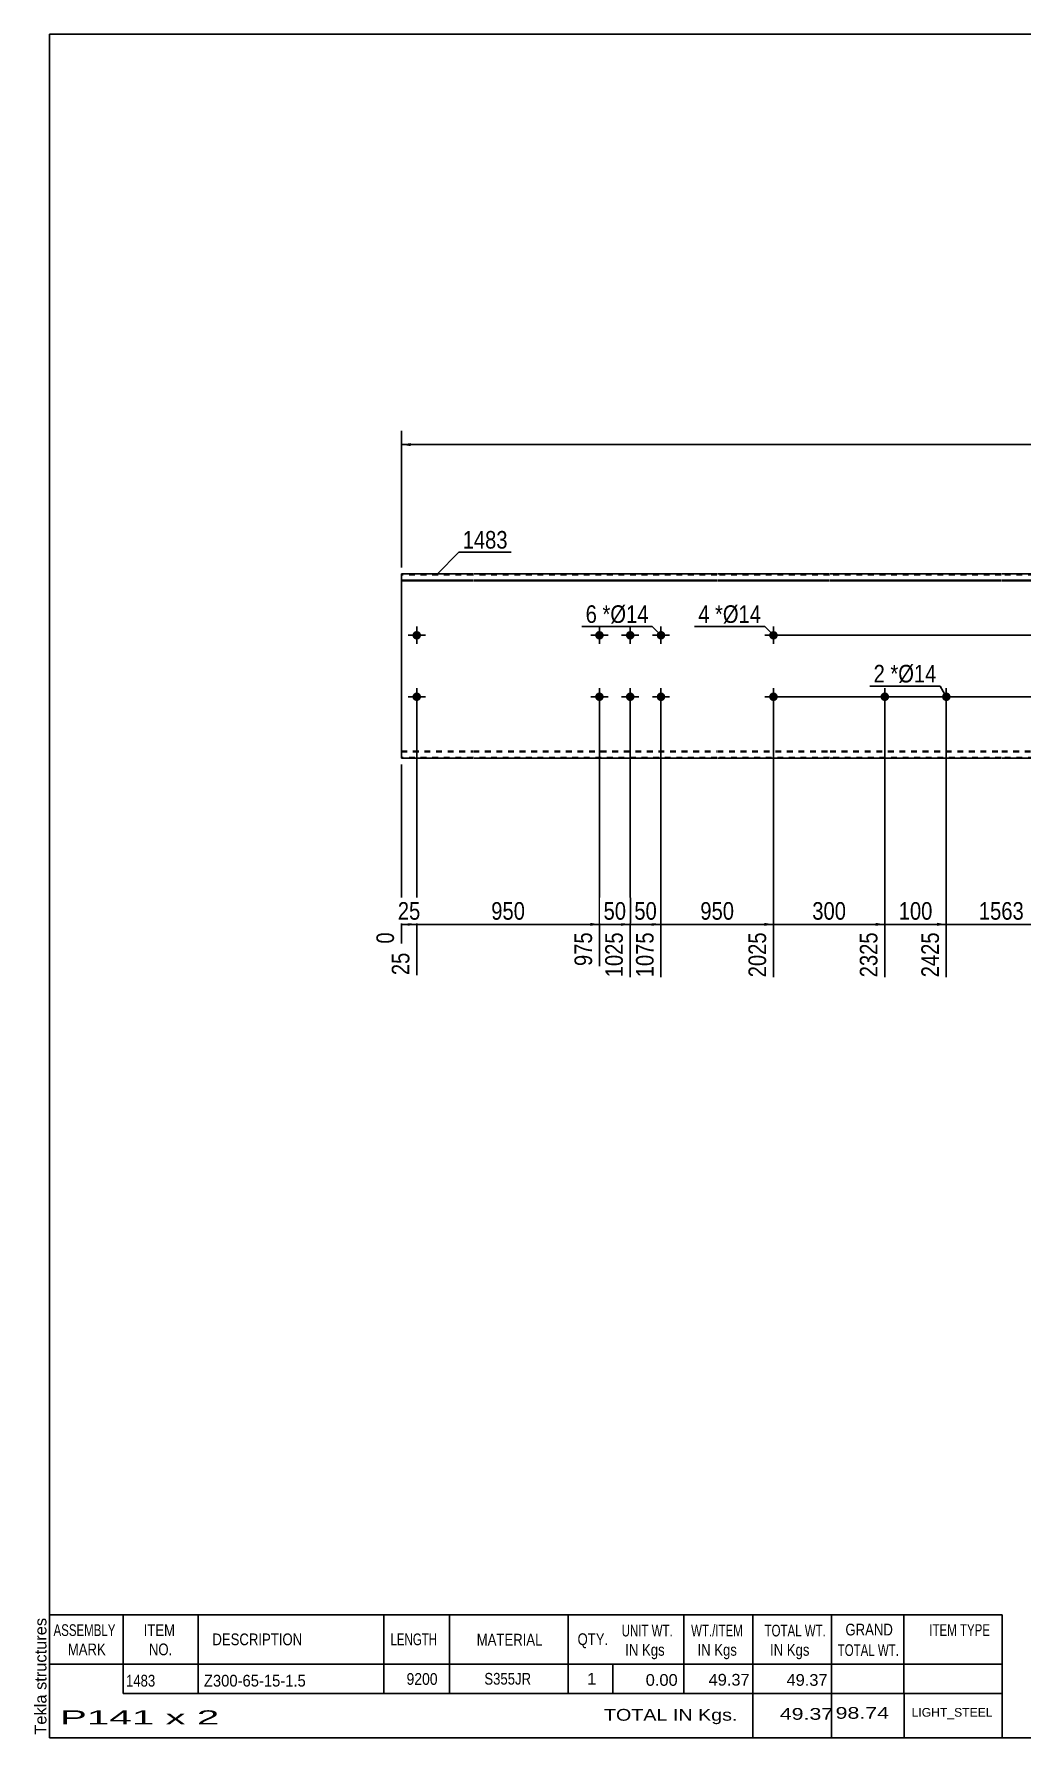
# Model space of a CAD drawing. Header units: millimetres. Extents: x -60 to 343, y -174 to 103.
# Drawn here: x -59.7 to 100.9, y -174.3 to 102.8 of the extents above; entities that cross this region are included whole.
import ezdxf

# ---------------------------------------------------------------- set-up
doc = ezdxf.new("R2010")
doc.units = ezdxf.units.MM
doc.linetypes.add('DXK_LINE_DOT1', pattern=[1.8814, 0.9407, -0.9407])
doc.styles.add('Arial', font='ARIAL.TTF', dxfattribs={"height": 0.2})
doc.styles.add('Arial Narrow', font='ARIALN.TTF', dxfattribs={"height": 0.2})

# ---------------------------------------------------------------- blocks, each defined once
blk = doc.blocks.new('Unknown-629091952-1741')
at = {"color": 5, "linetype": 'Continuous'}
for p, q in [((342.8, 102.75), (-57.2, 102.75)), ((-57.2, 102.75), (-57.2, -174.25)), ((342.8, -174.25), (342.8, 102.75)), ((-57.2, -174.25), (342.8, -174.25))]:
    blk.add_line(p, q, dxfattribs=at)
at = {"color": 174, "linetype": 'Continuous', "style": 'Arial'}
blk.add_text('Tekla structures', height=1.9102, rotation=90, dxfattribs=at).set_placement((-57.7, -173.75))
blk = doc.blocks.new('Part-629091952-1218 - 1203')
at = {"color": 2, "linetype": 'Continuous'}
for p, q in [((0, -15), (0, 15)), ((11.6, 15), (0, 15)), ((0, 13.94), (11.6, 13.94)), ((51.29, 15), (11.7, 15)), ((11.7, 13.94), (51.29, 13.94)), ((69.59, 15), (51.39, 15)), ((51.39, 13.94), (69.59, 13.94)), ((97.49, 15), (69.69, 15)), ((69.69, 13.94), (97.49, 13.94)), ((125.39, 15), (97.59, 15)), ((97.59, 13.94), (125.39, 13.94)), ((142.89, 15), (125.49, 15)), ((125.49, 13.94), (142.89, 13.94)), ((170.79, 15), (142.99, 15)), ((142.99, 13.94), (170.79, 13.94)), ((198.69, 15), (170.89, 15)), ((170.89, 13.94), (198.69, 13.94)), ((226.59, 15), (198.79, 15)), ((198.79, 13.94), (226.59, 13.94)), ((258.28, 15), (226.69, 15)), ((226.69, 13.94), (258.28, 13.94)), ((258.28, 15), (258.28, -15)), ((0, 13.83), (11.6, 13.83)), ((11.7, 13.83), (51.29, 13.83)), ((51.39, 13.83), (69.59, 13.83)), ((69.69, 13.83), (97.49, 13.83)), ((97.59, 13.83), (125.39, 13.83)), ((125.49, 13.83), (142.89, 13.83)), ((142.99, 13.83), (170.79, 13.83)), ((170.89, 13.83), (198.69, 13.83)), ((198.79, 13.83), (226.59, 13.83)), ((226.69, 13.83), (258.28, 13.83)), ((11.6, -15), (0, -15)), ((51.29, -15), (11.7, -15)), ((69.59, -15), (51.39, -15)), ((97.49, -15), (69.69, -15)), ((125.39, -15), (97.59, -15)), ((142.89, -15), (125.49, -15)), ((170.79, -15), (142.99, -15)), ((198.69, -15), (170.89, -15)), ((226.59, -15), (198.79, -15)), ((258.28, -15), (226.69, -15))]:
    blk.add_line(p, q, dxfattribs=at)
at = {"color": 7, "linetype": 'DXK_LINE_DOT1'}
for p, q in [((11.6, 14.85), (0, 14.85)), ((51.29, 14.85), (11.7, 14.85)), ((69.59, 14.85), (51.39, 14.85)), ((97.49, 14.85), (69.69, 14.85)), ((125.39, 14.85), (97.59, 14.85)), ((142.89, 14.85), (125.49, 14.85)), ((170.79, 14.85), (142.99, 14.85)), ((198.69, 14.85), (170.89, 14.85)), ((226.59, 14.85), (198.79, 14.85)), ((258.28, 14.85), (226.69, 14.85)), ((0, -13.83), (11.6, -13.83)), ((11.7, -13.83), (51.29, -13.83)), ((51.39, -13.83), (69.59, -13.83)), ((69.69, -13.83), (97.49, -13.83)), ((97.59, -13.83), (125.39, -13.83)), ((125.49, -13.83), (142.89, -13.83)), ((142.99, -13.83), (170.79, -13.83)), ((170.89, -13.83), (198.69, -13.83)), ((198.79, -13.83), (226.59, -13.83)), ((226.69, -13.83), (258.28, -13.83)), ((0, -13.94), (11.6, -13.94)), ((11.6, -14.85), (0, -14.85)), ((11.7, -13.94), (51.29, -13.94)), ((51.29, -14.85), (11.7, -14.85)), ((51.39, -13.94), (69.59, -13.94)), ((69.59, -14.85), (51.39, -14.85)), ((69.69, -13.94), (97.49, -13.94)), ((97.49, -14.85), (69.69, -14.85)), ((97.59, -13.94), (125.39, -13.94)), ((125.39, -14.85), (97.59, -14.85)), ((125.49, -13.94), (142.89, -13.94)), ((142.89, -14.85), (125.49, -14.85)), ((142.99, -13.94), (170.79, -13.94)), ((170.79, -14.85), (142.99, -14.85)), ((170.89, -13.94), (198.69, -13.94)), ((198.69, -14.85), (170.89, -14.85)), ((198.79, -13.94), (226.59, -13.94)), ((226.59, -14.85), (198.79, -14.85)), ((226.69, -13.94), (258.28, -13.94)), ((258.28, -14.85), (226.69, -14.85))]:
    blk.add_line(p, q, dxfattribs=at)
blk = doc.blocks.new('Bolt-629091952-1222 - 1203')
at = {"linetype": 'Continuous'}
for points in [[(78.59, -4.3, -1), (78.59, -5.7, -1)], [(88.59, -4.3, -1), (88.59, -5.7, -1)]]:
    blk.add_hatch(color=3, dxfattribs=at).paths.add_polyline_path(points)
at = {"color": 3, "linetype": 'Continuous'}
for p, q in [((77.19, -5), (79.99, -5)), ((78.59, -6.4), (78.59, -3.6)), ((87.19, -5), (89.99, -5)), ((88.59, -6.4), (88.59, -3.6))]:
    blk.add_line(p, q, dxfattribs=at)
blk = doc.blocks.new('Bolt-629091952-1224 - 1203')
at = {"linetype": 'Continuous'}
for points in [[(31.5, 5, -1), (32.9, 5, -1)], [(36.5, 5, -1), (37.9, 5, -1)], [(41.5, 5, -1), (42.9, 5, -1)], [(31.5, -5, -1), (32.9, -5, -1)], [(36.5, -5, -1), (37.9, -5, -1)], [(41.5, -5, -1), (42.9, -5, -1)]]:
    blk.add_hatch(color=3, dxfattribs=at).paths.add_polyline_path(points)
at = {"color": 3, "linetype": 'Continuous'}
for p, q in [((32.2, 3.6), (32.2, 6.4)), ((37.2, 3.6), (37.2, 6.4)), ((42.2, 3.6), (42.2, 6.4)), ((30.8, 5), (33.6, 5)), ((35.8, 5), (38.6, 5)), ((40.8, 5), (43.6, 5)), ((30.8, -5), (33.6, -5)), ((32.2, -6.4), (32.2, -3.6)), ((35.8, -5), (38.6, -5)), ((37.2, -6.4), (37.2, -3.6)), ((40.8, -5), (43.6, -5)), ((42.2, -6.4), (42.2, -3.6))]:
    blk.add_line(p, q, dxfattribs=at)
blk = doc.blocks.new('Bolt-629091952-1225 - 1203')
at = {"linetype": 'Continuous'}
for points in [[(1.8, -5, -1), (3.2, -5, -1)], [(59.79, -5, -1), (61.19, -5, -1)]]:
    blk.add_hatch(color=3, dxfattribs=at).paths.add_polyline_path(points)
at = {"color": 3, "linetype": 'Continuous'}
for p, q in [((3.9, -5), (1.1, -5)), ((2.5, -6.4), (2.5, -3.6)), ((61.89, -5), (59.09, -5)), ((60.49, -6.4), (60.49, -3.6))]:
    blk.add_line(p, q, dxfattribs=at)
blk = doc.blocks.new('Bolt-629091952-1226 - 1203')
at = {"linetype": 'Continuous'}
for points in [[(1.8, 5, -1), (3.2, 5, -1)], [(59.79, 5, -1), (61.19, 5, -1)]]:
    blk.add_hatch(color=3, dxfattribs=at).paths.add_polyline_path(points)
at = {"color": 3, "linetype": 'Continuous'}
for p, q in [((2.5, 3.6), (2.5, 6.4)), ((60.49, 3.6), (60.49, 6.4)), ((3.9, 5), (1.1, 5)), ((61.89, 5), (59.09, 5))]:
    blk.add_line(p, q, dxfattribs=at)
blk = doc.blocks.new('StraightDimension-629091952-1279 - 1203')
at = {"linetype": 'Continuous'}
blk.add_hatch(color=7, dxfattribs=at).paths.add_polyline_path([(30.7, -41.75), (32.2, -42), (30.7, -42.25)])
at = {"color": 7, "linetype": 'Continuous'}
for p, q in [((2.5, -6), (2.5, -50.26)), ((32.2, -6), (32.2, -48.78)), ((2.5, -42), (32.2, -42))]:
    blk.add_line(p, q, dxfattribs=at)
at = {"color": 0}
blk.add_wipeout([(20.69, -41.85), (20.69, -37.65), (14.01, -37.65), (14.01, -41.85)], dxfattribs=at)
at = {"color": 0, "linetype": 'Continuous'}
blk.add_wipeout([(31.6, -42.7), (27.4, -42.7), (27.4, -49.38), (31.6, -49.38)], dxfattribs=at)
at = {"color": 3, "style": 'Arial Narrow'}
blk.add_text('950', height=2.863, dxfattribs=at).set_placement((14.61, -41.25))
at = {"color": 3, "linetype": 'Continuous', "style": 'Arial Narrow'}
blk.add_text('975', height=2.863, rotation=90.0002, dxfattribs=at).set_placement((31, -48.78))
blk = doc.blocks.new('StraightDimension-629091952-1348 - 1203')
at = {"linetype": 'Continuous'}
for points in [[(269.75, -6.5), (270, -5), (270.25, -6.5)], [(270.25, -13.5), (270, -15), (269.75, -13.5)]]:
    blk.add_hatch(color=7, dxfattribs=at).paths.add_polyline_path(points)
at = {"color": 7, "linetype": 'Continuous'}
for p, q in [((61.49, -5), (272.4, -5)), ((270, -15), (270, -5)), ((246.78, -15), (272.4, -15))]:
    blk.add_line(p, q, dxfattribs=at)
at = {"color": 0}
blk.add_wipeout([(269.85, -6.66), (265.65, -6.66), (265.65, -13.34), (269.85, -13.34)], dxfattribs=at)
at = {"color": 3, "style": 'Arial Narrow'}
blk.add_text('100', height=2.863, rotation=90.0002, dxfattribs=at).set_placement((269.25, -12.74))
blk = doc.blocks.new('StraightDimension-629091952-1347 - 1203')
at = {"linetype": 'Continuous'}
for points in [[(269.75, 3.5), (270, 5), (270.25, 3.5)], [(270.25, -3.5), (270, -5), (269.75, -3.5)]]:
    blk.add_hatch(color=7, dxfattribs=at).paths.add_polyline_path(points)
at = {"color": 7, "linetype": 'Continuous'}
for p, q in [((61.49, 5), (272.4, 5)), ((270, -5), (270, 5)), ((61.49, -5), (272.4, -5))]:
    blk.add_line(p, q, dxfattribs=at)
at = {"color": 0}
blk.add_wipeout([(269.85, 3.34), (265.65, 3.34), (265.65, -3.34), (269.85, -3.34)], dxfattribs=at)
at = {"color": 3, "style": 'Arial Narrow'}
blk.add_text('100', height=2.863, rotation=90.0002, dxfattribs=at).set_placement((269.25, -2.74))
blk = doc.blocks.new('StraightDimension-629091952-1346 - 1203')
at = {"linetype": 'Continuous'}
for points in [[(269.75, 13.5), (270, 15), (270.25, 13.5)], [(270.25, 6.5), (270, 5), (269.75, 6.5)]]:
    blk.add_hatch(color=7, dxfattribs=at).paths.add_polyline_path(points)
at = {"color": 7, "linetype": 'Continuous'}
for p, q in [((246.78, 15), (272.4, 15)), ((270, 5), (270, 15)), ((61.49, 5), (272.4, 5))]:
    blk.add_line(p, q, dxfattribs=at)
at = {"color": 0}
blk.add_wipeout([(269.85, 13.34), (265.65, 13.34), (265.65, 6.66), (269.85, 6.66)], dxfattribs=at)
at = {"color": 3, "style": 'Arial Narrow'}
blk.add_text('100', height=2.863, rotation=90.0002, dxfattribs=at).set_placement((269.25, 7.26))
blk = doc.blocks.new('StraightDimension-629091952-1277 - 1203')
at = {"linetype": 'Continuous'}
blk.add_hatch(color=7, dxfattribs=at).paths.add_polyline_path([(40.7, -41.75), (42.2, -42), (40.7, -42.25)])
at = {"color": 7, "linetype": 'Continuous'}
for p, q in [((37.2, -6), (37.2, -50.61)), ((42.2, -6), (42.2, -50.61)), ((37.2, -42), (42.2, -42))]:
    blk.add_line(p, q, dxfattribs=at)
at = {"color": 0}
blk.add_wipeout([(42.13, -41.85), (42.13, -37.65), (37.27, -37.65), (37.27, -41.85)], dxfattribs=at)
at = {"color": 3, "style": 'Arial Narrow'}
blk.add_text('50', height=2.863, dxfattribs=at).set_placement((37.87, -41.25))
at = {"color": 0, "linetype": 'Continuous'}
blk.add_wipeout([(41.6, -42.7), (37.4, -42.7), (37.4, -51.21), (41.6, -51.21)], dxfattribs=at)
at = {"color": 3, "linetype": 'Continuous', "style": 'Arial Narrow'}
blk.add_text('1075', height=2.863, rotation=90.0002, dxfattribs=at).set_placement((41, -50.61))
blk = doc.blocks.new('StraightDimension-629091952-1273 - 1203')
at = {"linetype": 'Continuous'}
blk.add_hatch(color=7, dxfattribs=at).paths.add_polyline_path([(104.99, -41.75), (106.49, -42), (104.99, -42.25)])
at = {"color": 7, "linetype": 'Continuous'}
for p, q in [((88.59, -6), (88.59, -50.61)), ((106.49, -6), (106.49, -50.61)), ((88.59, -42), (106.49, -42))]:
    blk.add_line(p, q, dxfattribs=at)
at = {"color": 0}
blk.add_wipeout([(101.79, -41.85), (101.79, -37.65), (93.28, -37.65), (93.28, -41.85)], dxfattribs=at)
at = {"color": 3, "style": 'Arial Narrow'}
blk.add_text('1563', height=2.863, dxfattribs=at).set_placement((93.88, -41.25))
at = {"color": 0, "linetype": 'Continuous'}
blk.add_wipeout([(105.89, -42.7), (101.69, -42.7), (101.69, -51.21), (105.89, -51.21)], dxfattribs=at)
at = {"color": 3, "linetype": 'Continuous', "style": 'Arial Narrow'}
blk.add_text('3988', height=2.863, rotation=90.0002, dxfattribs=at).set_placement((105.29, -50.61))
blk = doc.blocks.new('StraightDimension-629091952-1274 - 1203')
at = {"linetype": 'Continuous'}
blk.add_hatch(color=7, dxfattribs=at).paths.add_polyline_path([(87.09, -41.75), (88.59, -42), (87.09, -42.25)])
at = {"color": 7, "linetype": 'Continuous'}
for p, q in [((78.59, -6), (78.59, -50.61)), ((88.59, -6), (88.59, -50.61)), ((78.59, -42), (88.59, -42))]:
    blk.add_line(p, q, dxfattribs=at)
at = {"color": 0}
blk.add_wipeout([(86.93, -41.85), (86.93, -37.65), (80.25, -37.65), (80.25, -41.85)], dxfattribs=at)
at = {"color": 3, "style": 'Arial Narrow'}
blk.add_text('100', height=2.863, dxfattribs=at).set_placement((80.85, -41.25))
at = {"color": 0, "linetype": 'Continuous'}
blk.add_wipeout([(87.99, -42.7), (83.79, -42.7), (83.79, -51.21), (87.99, -51.21)], dxfattribs=at)
at = {"color": 3, "linetype": 'Continuous', "style": 'Arial Narrow'}
blk.add_text('2425', height=2.863, rotation=90.0002, dxfattribs=at).set_placement((87.39, -50.61))
blk = doc.blocks.new('StraightDimension-629091952-1275 - 1203')
at = {"linetype": 'Continuous'}
blk.add_hatch(color=7, dxfattribs=at).paths.add_polyline_path([(77.09, -41.75), (78.59, -42), (77.09, -42.25)])
at = {"color": 7, "linetype": 'Continuous'}
for p, q in [((60.49, -6), (60.49, -50.61)), ((78.59, -6), (78.59, -50.61)), ((60.49, -42), (78.59, -42))]:
    blk.add_line(p, q, dxfattribs=at)
at = {"color": 0}
blk.add_wipeout([(72.88, -41.85), (72.88, -37.65), (66.2, -37.65), (66.2, -41.85)], dxfattribs=at)
at = {"color": 3, "style": 'Arial Narrow'}
blk.add_text('300', height=2.863, dxfattribs=at).set_placement((66.8, -41.25))
at = {"color": 0, "linetype": 'Continuous'}
blk.add_wipeout([(77.99, -42.7), (73.79, -42.7), (73.79, -51.21), (77.99, -51.21)], dxfattribs=at)
at = {"color": 3, "linetype": 'Continuous', "style": 'Arial Narrow'}
blk.add_text('2325', height=2.863, rotation=90.0002, dxfattribs=at).set_placement((77.39, -50.61))
blk = doc.blocks.new('StraightDimension-629091952-1276 - 1203')
at = {"linetype": 'Continuous'}
blk.add_hatch(color=7, dxfattribs=at).paths.add_polyline_path([(58.99, -41.75), (60.49, -42), (58.99, -42.25)])
at = {"color": 7, "linetype": 'Continuous'}
for p, q in [((42.2, -6), (42.2, -50.61)), ((60.49, -6), (60.49, -50.61)), ((42.2, -42), (60.49, -42))]:
    blk.add_line(p, q, dxfattribs=at)
at = {"color": 0}
blk.add_wipeout([(54.69, -41.85), (54.69, -37.65), (48, -37.65), (48, -41.85)], dxfattribs=at)
at = {"color": 3, "style": 'Arial Narrow'}
blk.add_text('950', height=2.863, dxfattribs=at).set_placement((48.6, -41.25))
at = {"color": 0, "linetype": 'Continuous'}
blk.add_wipeout([(59.89, -42.7), (55.69, -42.7), (55.69, -51.21), (59.89, -51.21)], dxfattribs=at)
at = {"color": 3, "linetype": 'Continuous', "style": 'Arial Narrow'}
blk.add_text('2025', height=2.863, rotation=90.0002, dxfattribs=at).set_placement((59.29, -50.61))
blk = doc.blocks.new('StraightDimension-629091952-1278 - 1203')
at = {"linetype": 'Continuous'}
blk.add_hatch(color=7, dxfattribs=at).paths.add_polyline_path([(35.7, -41.75), (37.2, -42), (35.7, -42.25)])
at = {"color": 7, "linetype": 'Continuous'}
for p, q in [((32.2, -6), (32.2, -48.78)), ((37.2, -6), (37.2, -50.61)), ((32.2, -42), (37.2, -42))]:
    blk.add_line(p, q, dxfattribs=at)
at = {"color": 0}
blk.add_wipeout([(37.13, -41.85), (37.13, -37.65), (32.27, -37.65), (32.27, -41.85)], dxfattribs=at)
at = {"color": 3, "style": 'Arial Narrow'}
blk.add_text('50', height=2.863, dxfattribs=at).set_placement((32.87, -41.25))
at = {"color": 0, "linetype": 'Continuous'}
blk.add_wipeout([(36.6, -42.7), (32.4, -42.7), (32.4, -51.21), (36.6, -51.21)], dxfattribs=at)
at = {"color": 3, "linetype": 'Continuous', "style": 'Arial Narrow'}
blk.add_text('1025', height=2.863, rotation=90.0002, dxfattribs=at).set_placement((36, -50.61))
blk = doc.blocks.new('StraightDimension-629091952-1280 - 1203')
at = {"linetype": 'Continuous'}
blk.add_hatch(color=7, dxfattribs=at).paths.add_polyline_path([(1, -41.75), (2.5, -42), (1, -42.25)])
at = {"color": 7, "linetype": 'Continuous'}
for p, q in [((2.5, -6), (2.5, -50.26)), ((0, -16), (0, -45.13)), ((0, -42), (2.5, -42))]:
    blk.add_line(p, q, dxfattribs=at)
at = {"color": 0}
blk.add_wipeout([(3.68, -41.85), (3.68, -37.65), (-1.18, -37.65), (-1.18, -41.85)], dxfattribs=at)
at = {"color": 0, "linetype": 'Continuous'}
blk.add_wipeout([(1.9, -46), (-2.3, -46), (-2.3, -50.86), (1.9, -50.86)], dxfattribs=at)
at = {"color": 3, "style": 'Arial Narrow'}
blk.add_text('25', height=2.863, dxfattribs=at).set_placement((-0.58, -41.25))
at = {"color": 0, "linetype": 'Continuous'}
blk.add_wipeout([(-0.6, -42.7), (-4.8, -42.7), (-4.8, -45.73), (-0.6, -45.73)], dxfattribs=at)
at = {"color": 3, "linetype": 'Continuous', "style": 'Arial Narrow'}
for s, height, p in [('0', 2.86, (-1.2, -45.13)), ('25', 2.863, (1.3, -50.26))]:
    blk.add_text(s, height=height, rotation=90.0002, dxfattribs=at).set_placement(p)
blk = doc.blocks.new('StraightDimension-629091952-1378 - 1203')
at = {"linetype": 'Continuous'}
for points in [[(1.5, 35.75), (0, 36), (1.5, 36.25)], [(256.78, 36.25), (258.28, 36), (256.78, 35.75)]]:
    blk.add_hatch(color=7, dxfattribs=at).paths.add_polyline_path(points)
at = {"color": 7, "linetype": 'Continuous'}
for p, q in [((0, 16), (0, 38.25)), ((258.28, 16), (258.28, 38.25)), ((0, 36), (258.28, 36))]:
    blk.add_line(p, q, dxfattribs=at)
at = {"color": 0}
blk.add_wipeout([(133.4, 36.15), (133.4, 40.35), (124.89, 40.35), (124.89, 36.15)], dxfattribs=at)
at = {"color": 3, "style": 'Arial Narrow'}
blk.add_text('9200', height=2.863, dxfattribs=at).set_placement((125.49, 36.75))
blk = doc.blocks.new('CBS_BOM-629091952-1795')
at = {"color": 7, "linetype": 'Continuous'}
for p, q in [((-57.23, -162.28), (-57.23, -154.28)), ((-57.23, -154.28), (97.69, -154.28)), ((-45.23, -162.28), (-45.23, -154.28)), ((-33.04, -162.28), (-33.04, -154.28)), ((-2.88, -162.28), (-2.88, -154.28)), ((7.8, -162.28), (7.8, -154.28)), ((27.12, -162.28), (27.12, -154.28)), ((45.92, -162.28), (45.92, -154.28)), ((57.13, -162.28), (57.13, -154.28)), ((69.92, -162.28), (69.92, -154.28)), ((81.67, -162.28), (81.67, -154.28)), ((97.69, -154.29), (97.69, -162.27)), ((-57.23, -162.28), (97.69, -162.28)), ((-57.23, -167.08), (-57.23, -162.28)), ((-45.23, -167.08), (-45.23, -162.28)), ((-33.04, -167.08), (-33.04, -162.28)), ((-2.88, -167.08), (-2.88, -162.28)), ((7.8, -167.08), (7.8, -162.28)), ((27.12, -167.08), (27.12, -162.28)), ((34.38, -167.08), (34.38, -162.28)), ((45.92, -167.08), (45.92, -162.28)), ((57.13, -167.08), (57.13, -162.28)), ((69.92, -167.08), (69.92, -162.28)), ((81.69, -167.08), (81.69, -162.28)), ((97.69, -162.28), (97.69, -167.08)), ((-57.23, -174.28), (-57.23, -167.1)), ((-45.23, -167.08), (97.69, -167.08)), ((57.13, -174.28), (57.13, -167.1)), ((69.92, -174.28), (69.92, -167.1)), ((81.73, -174.28), (81.73, -167.1)), ((97.69, -167.08), (97.69, -174.28)), ((-57.23, -174.28), (97.69, -174.28))]:
    blk.add_line(p, q, dxfattribs=at)
at = {"color": 3, "linetype": 'Continuous', "style": 'Arial'}
for s, height, width, p in [('ASSEMBLY', 1.91, 0.7, (-56.55, -157.71)), ('ITEM', 1.91, 0.8, (-41.9, -157.71)), ('DESCRIPTION', 1.9102, 0.8, (-30.72, -159.21)), ('LENGTH', 1.91, 0.7, (-1.77, -159.21)), ('MATERIAL', 1.91, 0.8, (12.25, -159.26)), ('QTY.', 1.91, 0.8, (28.64, -159.18)), ('UNIT WT.', 1.91, 0.7, (35.81, -157.78)), ('WT./ITEM', 1.91, 0.7, (47.1, -157.78)), ('TOTAL WT.', 1.91, 0.7, (59.04, -157.78)), ('GRAND', 1.91, 0.8, (72.19, -157.62)), ('ITEM TYPE', 1.91, 0.7, (85.83, -157.7)), ('MARK', 1.91, 0.8, (-54.23, -160.84)), ('NO.', 1.91, 0.8, (-41.05, -160.84)), ('IN Kgs', 1.91, 0.8, (36.39, -160.92)), ('IN Kgs', 1.91, 0.8, (48.14, -160.92)), ('IN Kgs', 1.91, 0.8, (59.93, -160.92)), ('TOTAL WT.', 1.91, 0.7, (70.93, -160.96))]:
    blk.add_text(s, height=height, dxfattribs=dict(at, width=width)).set_placement(p)
at = {"color": 7, "linetype": 'Continuous', "style": 'Arial'}
for s, height, width, p in [('1483', 1.91, 0.8, (-44.77, -165.93)), ('Z300-65-15-1.5', 1.9102, 0.9, (-32.1, -165.93)), ('9200', 1.91, 0.85, (0.84, -165.65)), ('S355JR', 1.91, 0.8, (13.49, -165.62))]:
    blk.add_text(s, height=height, dxfattribs=dict(at, width=width)).set_placement(p)
for s, p in [('1', (30.21, -165.62)), ('0.00', (39.72, -165.81)), ('49.37', (49.94, -165.78)), ('49.37', (62.61, -165.81))]:
    blk.add_text(s, height=1.91, dxfattribs=at).set_placement(p)
at = {"color": 6, "linetype": 'Continuous', "style": 'Arial'}
for s, height, width, p in [('P141 x 2', 2.292, 2.05, (-55.51, -172.09)), ('TOTAL IN Kgs.', 1.9102, 1.2, (32.93, -171.48)), ('49.37', 1.91, 1.3, (61.52, -171.33)), ('98.74', 1.91, 1.3, (70.59, -171.17))]:
    blk.add_text(s, height=height, dxfattribs=dict(at, width=width)).set_placement(p)
blk.add_text('LIGHT_STEEL', height=1.4135, dxfattribs=at).set_placement((82.94, -170.83))
blk = doc.blocks.new('Mark-629091952-1400 - 1203')
at = {"color": 0}
blk.add_wipeout([(31.79, 7.01), (31.79, 10.01), (29.96, 10.01), (29.96, 7.01)], dxfattribs=at)
blk.add_wipeout([(31.79, 7.01), (31.79, 10.01), (29.96, 10.01), (29.96, 7.01)], dxfattribs=at)
blk.add_wipeout([(33.97, 7.01), (33.97, 10.01), (32.69, 10.01), (32.69, 7.01)], dxfattribs=at)
blk.add_wipeout([(33.97, 7.01), (33.97, 10.01), (32.69, 10.01), (32.69, 7.01)], dxfattribs=at)
at = {"color": 3, "style": 'Arial Narrow'}
blk.add_text('6', height=2.86, dxfattribs=at).set_placement((29.96, 7.01))
at = {"color": 0}
blk.add_wipeout([(40.18, 7.01), (40.18, 10.01), (33.97, 10.01), (33.97, 7.01)], dxfattribs=at)
blk.add_wipeout([(40.18, 7.01), (40.18, 10.01), (33.97, 10.01), (33.97, 7.01)], dxfattribs=at)
at = {"color": 7, "linetype": 'Continuous'}
for p in [(29.36, 6.41), (42.2, 5)]:
    blk.add_line(p, (40.78, 6.41), dxfattribs=at)
at = {"color": 3, "style": 'Arial Narrow'}
for s, height, p in [('*', 2.86, (32.69, 7.01)), ('Ø14', 2.863, (33.97, 7.01))]:
    blk.add_text(s, height=height, dxfattribs=at).set_placement(p)
blk = doc.blocks.new('MarkSet-629091952-1392 - 1203')
at = {"color": 0}
blk.add_wipeout([(50.09, 7.01), (50.09, 10.01), (48.26, 10.01), (48.26, 7.01)], dxfattribs=at)
blk.add_wipeout([(50.09, 7.01), (50.09, 10.01), (48.26, 10.01), (48.26, 7.01)], dxfattribs=at)
blk.add_wipeout([(52.26, 7.01), (52.26, 10.01), (50.99, 10.01), (50.99, 7.01)], dxfattribs=at)
blk.add_wipeout([(52.26, 7.01), (52.26, 10.01), (50.99, 10.01), (50.99, 7.01)], dxfattribs=at)
at = {"color": 3, "style": 'Arial Narrow'}
blk.add_text('4', height=2.86, dxfattribs=at).set_placement((48.26, 7.01))
at = {"color": 0}
blk.add_wipeout([(58.48, 7.01), (58.48, 10.01), (52.26, 10.01), (52.26, 7.01)], dxfattribs=at)
blk.add_wipeout([(58.48, 7.01), (58.48, 10.01), (52.26, 10.01), (52.26, 7.01)], dxfattribs=at)
at = {"color": 7, "linetype": 'Continuous'}
for p in [(47.66, 6.41), (60.49, 5)]:
    blk.add_line(p, (59.08, 6.41), dxfattribs=at)
at = {"color": 3, "style": 'Arial Narrow'}
for s, height, p in [('*', 2.86, (50.99, 7.01)), ('Ø14', 2.863, (52.26, 7.01))]:
    blk.add_text(s, height=height, dxfattribs=at).set_placement(p)
blk = doc.blocks.new('Mark-629091952-1381 - 1203')
at = {"color": 0}
blk.add_wipeout([(17.27, 19.09), (17.27, 22.09), (9.96, 22.09), (9.96, 19.09)], dxfattribs=at)
blk.add_wipeout([(17.27, 19.09), (17.27, 22.09), (9.96, 22.09), (9.96, 19.09)], dxfattribs=at)
at = {"color": 7, "linetype": 'Continuous'}
for p, q in [((5.82, 14.95), (9.36, 18.49)), ((9.36, 18.49), (17.87, 18.49))]:
    blk.add_line(p, q, dxfattribs=at)
at = {"color": 3, "style": 'Arial Narrow'}
blk.add_text('1483', height=2.863, dxfattribs=at).set_placement((9.96, 19.09))
blk = doc.blocks.new('Mark-629091952-1398 - 1203')
at = {"color": 0}
blk.add_wipeout([(78.6, -2.67), (78.6, 0.33), (76.77, 0.33), (76.77, -2.67)], dxfattribs=at)
blk.add_wipeout([(78.6, -2.67), (78.6, 0.33), (76.77, 0.33), (76.77, -2.67)], dxfattribs=at)
blk.add_wipeout([(80.77, -2.67), (80.77, 0.33), (79.5, 0.33), (79.5, -2.67)], dxfattribs=at)
blk.add_wipeout([(80.77, -2.67), (80.77, 0.33), (79.5, 0.33), (79.5, -2.67)], dxfattribs=at)
at = {"color": 3, "style": 'Arial Narrow'}
blk.add_text('2', height=2.86, dxfattribs=at).set_placement((76.77, -2.67))
at = {"color": 0}
blk.add_wipeout([(86.99, -2.67), (86.99, 0.33), (80.77, 0.33), (80.77, -2.67)], dxfattribs=at)
blk.add_wipeout([(86.99, -2.67), (86.99, 0.33), (80.77, 0.33), (80.77, -2.67)], dxfattribs=at)
at = {"color": 7, "linetype": 'Continuous'}
for p in [(76.17, -3.27), (88.59, -5)]:
    blk.add_line(p, (87.59, -3.27), dxfattribs=at)
at = {"color": 3, "style": 'Arial Narrow'}
for s, height, p in [('*', 2.86, (79.5, -2.67)), ('Ø14', 2.863, (80.77, -2.67))]:
    blk.add_text(s, height=height, dxfattribs=at).set_placement(p)

msp = doc.modelspace()

# ---------------------------------------------------------------- block references
for name in ['Unknown-629091952-1741', 'Part-629091952-1218 - 1203', 'Bolt-629091952-1226 - 1203', 'Bolt-629091952-1224 - 1203', 'Bolt-629091952-1225 - 1203', 'Bolt-629091952-1222 - 1203', 'CBS_BOM-629091952-1795']:
    msp.add_blockref(name, (0, 0))

# ---------------------------------------------------------------- next in the draw order: block references
for name in ['Mark-629091952-1400 - 1203', 'StraightDimension-629091952-1348 - 1203', 'StraightDimension-629091952-1279 - 1203', 'StraightDimension-629091952-1277 - 1203']:
    msp.add_blockref(name, (0, 0))

# ---------------------------------------------------------------- next in the draw order: block references
for name in ['StraightDimension-629091952-1347 - 1203', 'StraightDimension-629091952-1280 - 1203', 'StraightDimension-629091952-1278 - 1203']:
    msp.add_blockref(name, (0, 0))

# ---------------------------------------------------------------- next in the draw order: block references
for name in ['StraightDimension-629091952-1346 - 1203', 'StraightDimension-629091952-1273 - 1203']:
    msp.add_blockref(name, (0, 0))

# ---------------------------------------------------------------- next in the draw order: block references
for name in ['StraightDimension-629091952-1378 - 1203', 'MarkSet-629091952-1392 - 1203', 'StraightDimension-629091952-1274 - 1203']:
    msp.add_blockref(name, (0, 0))

# ---------------------------------------------------------------- next in the draw order: block references
for name in ['Mark-629091952-1381 - 1203', 'StraightDimension-629091952-1275 - 1203']:
    msp.add_blockref(name, (0, 0))

# ---------------------------------------------------------------- next in the draw order: block references
for name in ['Mark-629091952-1398 - 1203', 'StraightDimension-629091952-1276 - 1203']:
    msp.add_blockref(name, (0, 0))

doc.saveas('drawing.dxf')
